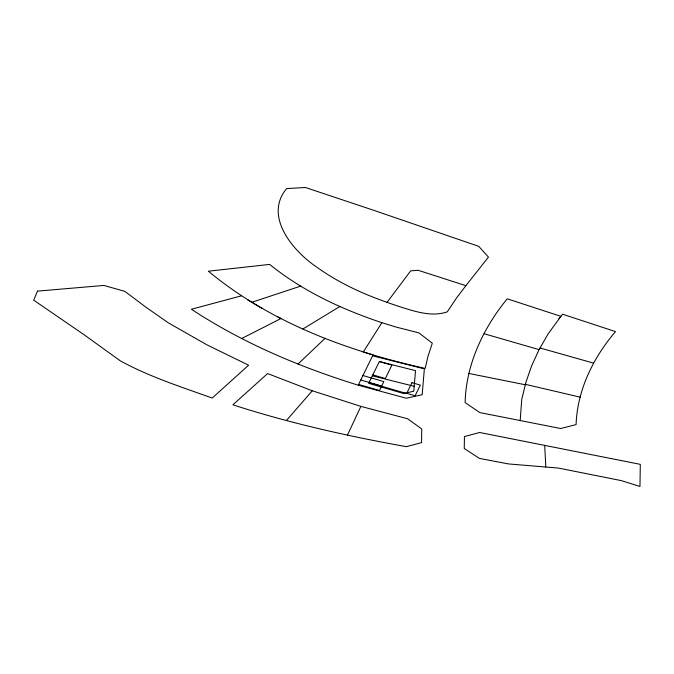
<?xml version="1.0" encoding="UTF-8"?>
<svg xmlns="http://www.w3.org/2000/svg" width="674" height="674" viewBox="0 0 674 674"><rect width="100%" height="100%" fill="white"/><g stroke="black" fill="none" stroke-linecap="round" stroke-linejoin="round"><path stroke-width="1.01" d="M520.193 420.551L521.752 399.421L525.889 382.394L531.643 365.771L539.082 349.621L548.097 333.933L560.878 316.333L507.219 298.801C483.317 328.019 466.004 364.373 465.119 402.605L479.922 412.614L560.726 428.529L576.085 424.586C577.281 390.103 593.314 357.498 615.505 331.608L562.588 314.21L558.898 318.802M347.439 435.118L360.902 406.397L407.585 418.756L421.739 428.95L421.579 442.591L406.43 446.677C347.826 436.171 289.576 423.146 232.884 404.83L267.603 373.565L312.281 390.777L360.902 406.397M241.562 295.802L191.441 309.256C242.707 343.015 299.736 367.077 358.223 385.183L373.008 354.971L363.294 351.98L381.88 322.678L395.941 327.025L418.891 332.88L432.312 343.201L427.982 356.319L425.168 368.425C347.599 351.137 270.19 322.458 208.359 271.201L269.651 264.402C302.702 291.134 341.752 309.307 381.88 322.678M379.336 361.542L368.67 383.346L403.616 393.49L413.777 391.232L415.521 370.633L379.336 361.542L391.88 365.182L385.351 378.518L372.815 374.879M387.044 302.365L410.66 270.855L418.116 270.282L465.886 285.675L488.456 257.089L478.742 246.355L374.971 210.726L305.423 187.498L286.618 188.568C263.357 216.506 293.266 251.25 316.67 267.089C335.762 280.738 356.984 291.227 378.948 299.391C386.943 302.432 395.057 305.17 403.204 307.816C417.577 312.172 432.337 316.847 447.241 311.877L456.761 297.655L465.886 285.675M286.416 420.5L312.281 390.777M298.034 364.07L325.07 338.314M302.971 328.946L339.848 306.502M241.646 338.533L280.991 318.516L277.941 317.016M247.476 299.694L251.815 302.281L300.714 286.096M545.83 467.023L508.6 463.939L479.366 458.404L464.251 448.454L464.453 436.525L479.669 432.497L640.3 464.352L639.971 486.502L621.403 480.629L558.325 468.059L545.83 467.023L544.685 445.404M468.801 373.447L525.299 384.761L525.4 384.34L580.196 397.154M372.579 355.838L424.359 368.838L422.177 394.703L406.245 398.241L358.223 385.183M372.351 375.814L414.198 386.32M540.043 347.986L593.583 363.134M484.126 333.74L539.082 349.621M362.941 375.544L383.835 381.61L379.487 390.507L358.585 384.441M360.759 379.993L381.661 386.059M369.032 382.596L405.293 393.119M251.815 302.281L262.22 308.532M37.5 291.126L33.7 300.174L83.568 334.38L120.317 360.851C149.325 376.741 181.146 386.927 212.226 398.048L248.588 365.207L206.926 344.835L168.492 322.93L146.064 307.302L124.917 291.395L103.914 285.447L37.5 291.126M411.966 382.672L406.742 393.338L415.108 395.764L420.323 385.098L411.966 382.672"/></g></svg>
